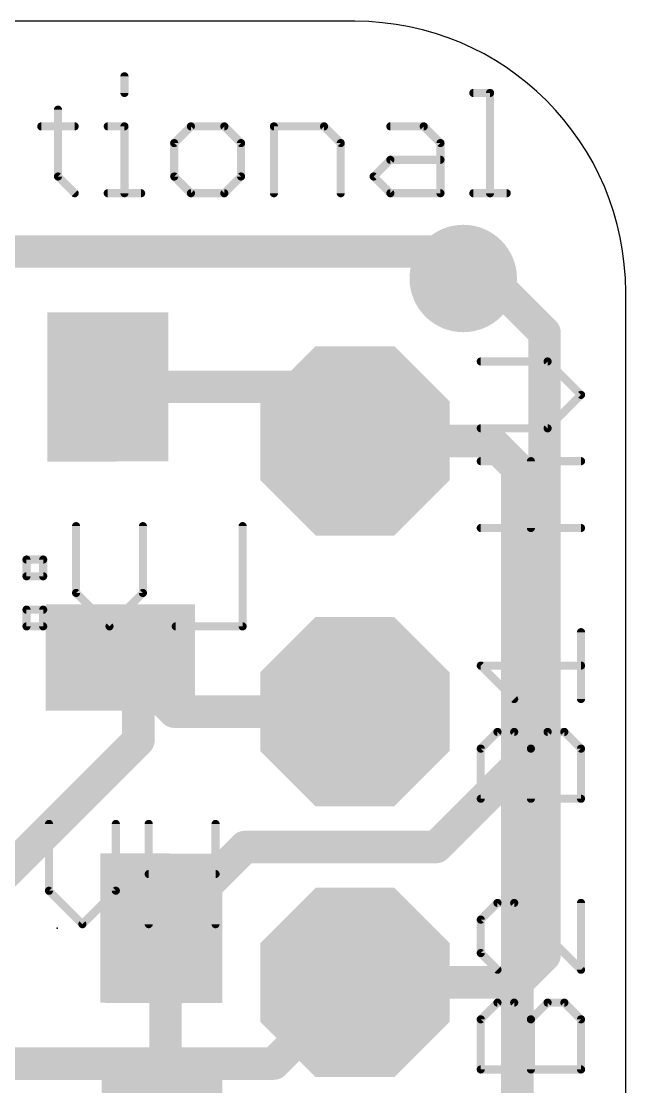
# Model space of a CAD drawing. Extents: x 0 to 15.2, y 0 to 20.4.
# Drawn here: x 9.57 to 15.24, y 10.45 to 20.45 of the extents above; entities that cross this region are included whole.
import ezdxf

# ---------------------------------------------------------------- set-up
doc = ezdxf.new("R2010")
doc.units = 0
for name, color, linetype in [('1', 12, 'CONTINUOUS'), ('16', 132, 'CONTINUOUS'), ('17', 110, 'CONTINUOUS'), ('18', 110, 'CONTINUOUS'), ('20', 53, 'CONTINUOUS'), ('21', 53, 'CONTINUOUS'), ('22', 253, 'CONTINUOUS'), ('23', 53, 'CONTINUOUS')]:
    doc.layers.add(name, color=color, linetype=linetype)

# ---------------------------------------------------------------- blocks, each defined once
blk = doc.blocks.new('OCTAGONP')
at = {"const_width": 0.5}
blk.add_lwpolyline([(-0.25, -0.1036), (-0.25, 0.1036), (-0.1036, 0.25), (0.1036, 0.25), (0.25, 0.1036), (0.25, -0.1036), (0.1036, -0.25), (-0.1036, -0.25), (-0.25, -0.1036), (-0.25, 0.1036)], dxfattribs=at)
blk = doc.blocks.new('RECT')
blk.add_solid([(-0.5, -0.5), (0.5, -0.5), (-0.5, 0.5), (0.5, 0.5)])
blk = doc.blocks.new('ROUNDV')
at = {"const_width": 0.5}
blk.add_lwpolyline([(0, -0.25, 1), (0, 0.25, 1), (0, -0.25)], format="xyb", dxfattribs=at)

msp = doc.modelspace()

# ---------------------------------------------------------------- linework, layer by layer
at = {"layer": '1', "const_width": 0.3048}
for points in [[(13.462, 18.288), (8.382, 18.288)], [(13.716, 18.034), (13.462, 18.288)], [(12.192, 17.018), (10.398, 17.018)], [(12.7, 16.51), (12.192, 17.018)], [(13.97, 16.51), (12.7, 16.51)], [(14.224, 16.256), (13.97, 16.51)], [(14.224, 13.462), (14.224, 16.256)], [(10.498, 14.478), (10.16, 14.478)], [(10.498, 14.478), (11.006, 13.97)], [(10.668, 14.478), (10.498, 14.478)], [(10.668, 13.7), (10.668, 14.478)], [(11.006, 13.97), (12.7, 13.97)], [(8.906, 11.938), (10.668, 13.7)], [(14.224, 13.462), (13.462, 12.7)], [(14.224, 5.588), (14.224, 13.462)], [(11.668, 12.7), (10.906, 11.938)], [(13.462, 12.7), (11.668, 12.7)], [(10.906, 11.938), (10.922, 11.938)], [(10.922, 11.938), (10.922, 9.922)]]:
    msp.add_lwpolyline(points, dxfattribs=at)
at = {"layer": '1', "const_width": 0.1524}
for points in [[(13.5159, 18.3419, 1), (13.4081, 18.2341)], [(13.462, 18.2118, 1), (13.462, 18.3642)], [(13.6621, 17.9801, 1), (13.7699, 18.0879)], [(10.398, 17.0942, 1), (10.398, 16.9418)], [(12.2459, 17.0719, 1), (12.1381, 16.9641)], [(12.192, 16.9418, 1), (12.192, 17.0942)], [(12.7, 16.5862, 1), (12.7, 16.4338)], [(12.6461, 16.4561, 1), (12.7539, 16.5639)], [(14.0239, 16.5639, 1), (13.9161, 16.4561)], [(13.97, 16.4338, 1), (13.97, 16.5862)], [(14.3002, 16.256, 1), (14.1478, 16.256)], [(14.1701, 16.2021, 1), (14.2779, 16.3099)], [(10.16, 14.5542, 1), (10.16, 14.4018)], [(10.5519, 14.5319, 1), (10.4441, 14.4241)], [(10.498, 14.5542, 1), (10.498, 14.4018)], [(10.498, 14.4018, 1), (10.498, 14.5542)], [(10.7442, 14.478, 1), (10.5918, 14.478)], [(10.668, 14.4018, 1), (10.668, 14.5542)], [(11.006, 14.0462, 1), (11.006, 13.8938)], [(10.9521, 13.9161, 1), (11.0599, 14.0239)], [(12.7, 13.8938, 1), (12.7, 14.0462)], [(10.7219, 13.6461, 1), (10.6141, 13.7539)], [(10.5918, 13.7, 1), (10.7442, 13.7)], [(14.3002, 13.462, 1), (14.1478, 13.462)], [(14.2779, 13.4081, 1), (14.1701, 13.5159)], [(14.1478, 13.462, 1), (14.3002, 13.462)], [(11.668, 12.7762, 1), (11.668, 12.6238)], [(11.7219, 12.6461, 1), (11.6141, 12.7539)], [(13.4081, 12.7539, 1), (13.5159, 12.6461)], [(13.462, 12.6238, 1), (13.462, 12.7762)], [(10.906, 12.0142, 1), (10.906, 11.8618)], [(10.8521, 11.9919, 1), (10.9599, 11.8841)], [(10.9982, 11.938, 1), (10.8458, 11.938)], [(10.922, 11.8618, 1), (10.922, 12.0142)]]:
    msp.add_lwpolyline(points, format="xyb", dxfattribs=at)
at = {"layer": '16', "const_width": 0.3048}
for points in [[(13.97, 18.034), (13.716, 18.034)], [(14.478, 17.526), (13.97, 18.034)], [(14.478, 11.684), (14.478, 17.526)], [(14.224, 11.43), (14.478, 11.684)], [(11.938, 10.668), (12.7, 11.43)], [(12.7, 11.43), (14.224, 11.43)], [(7.62, 10.668), (11.938, 10.668)]]:
    msp.add_lwpolyline(points, dxfattribs=at)
at = {"layer": '16', "const_width": 0.1524}
for points in [[(13.716, 18.1102, 1), (13.716, 17.9578)], [(14.0239, 18.0879, 1), (13.9161, 17.9801)], [(13.97, 17.9578, 1), (13.97, 18.1102)], [(14.5542, 17.526, 1), (14.4018, 17.526)], [(14.4241, 17.4721, 1), (14.5319, 17.5799)], [(14.5319, 11.6301, 1), (14.4241, 11.7379)], [(14.4018, 11.684, 1), (14.5542, 11.684)], [(12.7, 11.5062, 1), (12.7, 11.3538)], [(12.7539, 11.3761, 1), (12.6461, 11.4839)], [(14.1701, 11.4839, 1), (14.2779, 11.3761)], [(14.224, 11.3538, 1), (14.224, 11.5062)], [(11.8841, 10.7219, 1), (11.9919, 10.6141)], [(11.938, 10.5918, 1), (11.938, 10.7442)]]:
    msp.add_lwpolyline(points, format="xyb", dxfattribs=at)
at = {"layer": '20'}
for p, q in [((12.7, 20.447), (2.54, 20.447)), ((15.24, 2.54), (15.24, 17.907))]:
    msp.add_line(p, q, dxfattribs=at)
msp.add_arc((12.7, 17.907), 2.54, 0, 90, dxfattribs=at)
at = {"layer": '21', "const_width": 0.0762}
for points in [[(10.5371, 19.9315), (10.5371, 19.7747)], [(13.8106, 19.7747), (13.9674, 19.7747)], [(13.9674, 19.7747), (13.9674, 18.8341)], [(9.9135, 19.6179), (9.9135, 18.9909)], [(9.7567, 19.4612), (10.0702, 19.4612)], [(10.3804, 19.4612), (10.5371, 19.4612)], [(10.5371, 19.4612), (10.5371, 18.8341)], [(11.1608, 19.4612), (11.004, 19.3044)], [(11.4743, 19.4612), (11.1608, 19.4612)], [(11.6311, 19.3044), (11.4743, 19.4612)], [(11.9396, 18.8341), (11.9396, 19.4612)], [(11.9396, 19.4612), (12.4099, 19.4612)], [(12.4099, 19.4612), (12.5666, 19.3044)], [(13.0318, 19.4612), (13.3454, 19.4612)], [(13.3454, 19.4612), (13.5021, 19.3044)], [(11.004, 19.3044), (11.004, 18.9909)], [(11.6311, 18.9909), (11.6311, 19.3044)], [(12.5666, 19.3044), (12.5666, 18.8341)], [(13.5021, 19.3044), (13.5021, 18.8341)], [(12.8751, 18.9909), (13.0318, 19.1476)], [(13.0318, 19.1476), (13.5021, 19.1476)], [(9.9135, 18.9909), (10.0702, 18.8341)], [(11.004, 18.9909), (11.1608, 18.8341)], [(11.4743, 18.8341), (11.6311, 18.9909)], [(13.0318, 18.8341), (12.8751, 18.9909)], [(10.3804, 18.8341), (10.6939, 18.8341)], [(11.1608, 18.8341), (11.4743, 18.8341)], [(13.5021, 18.8341), (13.0318, 18.8341)], [(13.8106, 18.8341), (14.1241, 18.8341)], [(14.5074, 17.2556), (13.8803, 17.2556)], [(14.8209, 16.9421), (14.5074, 17.2556)], [(14.5074, 16.6286), (14.8209, 16.9421)], [(13.8803, 16.6286), (14.5074, 16.6286)], [(13.8803, 16.3201), (14.8209, 16.3201)], [(14.3506, 15.6931), (14.3506, 16.3201)], [(14.8209, 15.6931), (13.8803, 15.6931)], [(14.8209, 14.0886), (14.8209, 14.7157)], [(14.1938, 14.0886), (13.8803, 14.4021)], [(13.8803, 14.4021), (14.8209, 14.4021)], [(13.8803, 13.6234), (14.0371, 13.7801)], [(14.0371, 13.7801), (14.1938, 13.7801)], [(14.1938, 13.7801), (14.3506, 13.6234)], [(14.3506, 13.6234), (14.5074, 13.7801)], [(14.5074, 13.7801), (14.6641, 13.7801)], [(14.6641, 13.7801), (14.8209, 13.6234)], [(13.8803, 13.1531), (13.8803, 13.6234)], [(14.3506, 13.1531), (14.3506, 13.6234)], [(14.8209, 13.6234), (14.8209, 13.1531)], [(14.8209, 13.1531), (13.8803, 13.1531)], [(14.0371, 12.1757), (13.8803, 12.0189)], [(14.1938, 12.1757), (14.0371, 12.1757)], [(14.8209, 11.5486), (14.1938, 12.1757)], [(14.8209, 12.1757), (14.8209, 11.5486)], [(13.8803, 12.0189), (13.8803, 11.7053)], [(13.8803, 11.7053), (14.0371, 11.5486)], [(13.8803, 11.0834), (14.0371, 11.2401)], [(14.0371, 11.2401), (14.1938, 11.2401)], [(14.1938, 11.2401), (14.3506, 11.0834)], [(14.3506, 11.0834), (14.5074, 11.2401)], [(14.5074, 11.2401), (14.6641, 11.2401)], [(14.6641, 11.2401), (14.8209, 11.0834)], [(13.8803, 10.6131), (13.8803, 11.0834)], [(14.3506, 10.6131), (14.3506, 11.0834)], [(14.8209, 11.0834), (14.8209, 10.6131)], [(14.8209, 10.6131), (13.8803, 10.6131)]]:
    msp.add_lwpolyline(points, dxfattribs=at)
at = {"layer": '21', "const_width": 0.0381}
for points in [[(10.5562, 19.9315, 1), (10.5181, 19.9315)], [(10.5181, 19.7747, 1), (10.5562, 19.7747)], [(13.8106, 19.7938, 1), (13.8106, 19.7557)], [(13.9864, 19.7747, 1), (13.9483, 19.7747)], [(13.9674, 19.7557, 1), (13.9674, 19.7938)], [(9.9325, 19.6179, 1), (9.8944, 19.6179)], [(9.7567, 19.4802, 1), (9.7567, 19.4421)], [(10.0702, 19.4421, 1), (10.0702, 19.4802)], [(10.3804, 19.4802, 1), (10.3804, 19.4421)], [(10.5562, 19.4612, 1), (10.5181, 19.4612)], [(10.5371, 19.4421, 1), (10.5371, 19.4802)], [(11.1608, 19.4802, 1), (11.1608, 19.4421)], [(11.1743, 19.4477, 1), (11.1473, 19.4746)], [(11.4878, 19.4746, 1), (11.4609, 19.4477)], [(11.4743, 19.4421, 1), (11.4743, 19.4802)], [(11.9586, 19.4612, 1), (11.9205, 19.4612)], [(11.9396, 19.4802, 1), (11.9396, 19.4421)], [(12.4233, 19.4746, 1), (12.3964, 19.4477)], [(12.4099, 19.4421, 1), (12.4099, 19.4802)], [(13.0318, 19.4802, 1), (13.0318, 19.4421)], [(13.3588, 19.4746, 1), (13.3319, 19.4477)], [(13.3454, 19.4421, 1), (13.3454, 19.4802)], [(11.0231, 19.3044, 1), (10.985, 19.3044)], [(10.9906, 19.3179, 1), (11.0175, 19.2909)], [(11.6502, 19.3044, 1), (11.6121, 19.3044)], [(11.6176, 19.2909, 1), (11.6446, 19.3179)], [(12.5857, 19.3044, 1), (12.5476, 19.3044)], [(12.5532, 19.2909, 1), (12.5801, 19.3179)], [(13.5212, 19.3044, 1), (13.4831, 19.3044)], [(13.4887, 19.2909, 1), (13.5156, 19.3179)], [(13.0318, 19.1667, 1), (13.0318, 19.1286)], [(13.0453, 19.1342, 1), (13.0184, 19.1611)], [(13.5021, 19.1286, 1), (13.5021, 19.1667)], [(9.8944, 18.9909, 1), (9.9325, 18.9909)], [(9.9269, 19.0043, 1), (9.9, 18.9774)], [(10.985, 18.9909, 1), (11.0231, 18.9909)], [(11.0175, 19.0043, 1), (10.9906, 18.9774)], [(11.6121, 18.9909, 1), (11.6502, 18.9909)], [(11.6446, 18.9774, 1), (11.6176, 19.0043)], [(12.8885, 19.0043, 1), (12.8616, 18.9774)], [(12.8616, 19.0043, 1), (12.8885, 18.9774)], [(10.0567, 18.8206, 1), (10.0837, 18.8476)], [(10.3804, 18.8531, 1), (10.3804, 18.815)], [(10.5181, 18.8341, 1), (10.5562, 18.8341)], [(10.6939, 18.815, 1), (10.6939, 18.8531)], [(11.1608, 18.8531, 1), (11.1608, 18.815)], [(11.1473, 18.8206, 1), (11.1743, 18.8476)], [(11.4609, 18.8476, 1), (11.4878, 18.8206)], [(11.4743, 18.815, 1), (11.4743, 18.8531)], [(11.9205, 18.8341, 1), (11.9586, 18.8341)], [(12.5476, 18.8341, 1), (12.5857, 18.8341)], [(13.0318, 18.8531, 1), (13.0318, 18.815)], [(13.0184, 18.8206, 1), (13.0453, 18.8476)], [(13.4831, 18.8341, 1), (13.5212, 18.8341)], [(13.5021, 18.815, 1), (13.5021, 18.8531)], [(13.8106, 18.8531, 1), (13.8106, 18.815)], [(13.9483, 18.8341, 1), (13.9864, 18.8341)], [(14.1241, 18.815, 1), (14.1241, 18.8531)], [(13.8803, 17.2747, 1), (13.8803, 17.2366)], [(14.5208, 17.2691, 1), (14.4939, 17.2422)], [(14.5074, 17.2366, 1), (14.5074, 17.2747)], [(14.8344, 16.9286, 1), (14.8074, 16.9556)], [(14.8074, 16.9286, 1), (14.8344, 16.9556)], [(13.8803, 16.6476, 1), (13.8803, 16.6095)], [(14.4939, 16.6421, 1), (14.5208, 16.6151)], [(14.5074, 16.6095, 1), (14.5074, 16.6476)], [(13.8803, 16.3392, 1), (13.8803, 16.3011)], [(14.3697, 16.3201, 1), (14.3316, 16.3201)], [(14.8209, 16.3011, 1), (14.8209, 16.3392)], [(13.8803, 15.7121, 1), (13.8803, 15.674)], [(14.3316, 15.6931, 1), (14.3697, 15.6931)], [(14.8209, 15.674, 1), (14.8209, 15.7121)], [(14.8399, 14.7157, 1), (14.8018, 14.7157)], [(13.8803, 14.4212, 1), (13.8803, 14.3831)], [(13.8938, 14.4156, 1), (13.8668, 14.3886)], [(14.8209, 14.3831, 1), (14.8209, 14.4212)], [(14.1804, 14.0751, 1), (14.2073, 14.1021)], [(14.8018, 14.0886, 1), (14.8399, 14.0886)], [(14.0371, 13.7992, 1), (14.0371, 13.7611)], [(14.0505, 13.7667, 1), (14.0236, 13.7936)], [(14.2073, 13.7936, 1), (14.1804, 13.7667)], [(14.1938, 13.7611, 1), (14.1938, 13.7992)], [(14.5074, 13.7992, 1), (14.5074, 13.7611)], [(14.5208, 13.7667, 1), (14.4939, 13.7936)], [(14.6776, 13.7936, 1), (14.6507, 13.7667)], [(14.6641, 13.7611, 1), (14.6641, 13.7992)], [(13.8993, 13.6234, 1), (13.8612, 13.6234)], [(13.8668, 13.6368, 1), (13.8938, 13.6099)], [(14.3697, 13.6234, 1), (14.3316, 13.6234)], [(14.3371, 13.6368, 1), (14.3641, 13.6099)], [(14.3371, 13.6099, 1), (14.3641, 13.6368)], [(14.8399, 13.6234, 1), (14.8018, 13.6234)], [(14.8074, 13.6099, 1), (14.8344, 13.6368)], [(13.8803, 13.1721, 1), (13.8803, 13.134)], [(13.8612, 13.1531, 1), (13.8993, 13.1531)], [(14.3316, 13.1531, 1), (14.3697, 13.1531)], [(14.8018, 13.1531, 1), (14.8399, 13.1531)], [(14.8209, 13.134, 1), (14.8209, 13.1721)], [(14.0371, 12.1947, 1), (14.0371, 12.1566)], [(14.0505, 12.1622, 1), (14.0236, 12.1891)], [(14.2073, 12.1891, 1), (14.1804, 12.1622)], [(14.1938, 12.1566, 1), (14.1938, 12.1947)], [(14.8399, 12.1757, 1), (14.8018, 12.1757)], [(13.8993, 12.0189, 1), (13.8612, 12.0189)], [(13.8668, 12.0324, 1), (13.8938, 12.0054)], [(13.8938, 11.7188, 1), (13.8668, 11.6919)], [(13.8612, 11.7053, 1), (13.8993, 11.7053)], [(14.0236, 11.5351, 1), (14.0505, 11.5621)], [(14.8018, 11.5486, 1), (14.8399, 11.5486)], [(14.8074, 11.5351, 1), (14.8344, 11.5621)], [(14.0371, 11.2592, 1), (14.0371, 11.2211)], [(14.0505, 11.2267, 1), (14.0236, 11.2536)], [(14.2073, 11.2536, 1), (14.1804, 11.2267)], [(14.1938, 11.2211, 1), (14.1938, 11.2592)], [(14.5074, 11.2592, 1), (14.5074, 11.2211)], [(14.5208, 11.2267, 1), (14.4939, 11.2536)], [(14.6776, 11.2536, 1), (14.6507, 11.2267)], [(14.6641, 11.2211, 1), (14.6641, 11.2592)], [(13.8993, 11.0834, 1), (13.8612, 11.0834)], [(13.8668, 11.0968, 1), (13.8938, 11.0699)], [(14.3697, 11.0834, 1), (14.3316, 11.0834)], [(14.3371, 11.0968, 1), (14.3641, 11.0699)], [(14.3371, 11.0699, 1), (14.3641, 11.0968)], [(14.8399, 11.0834, 1), (14.8018, 11.0834)], [(14.8074, 11.0699, 1), (14.8344, 11.0968)], [(13.8803, 10.6321, 1), (13.8803, 10.594)], [(13.8612, 10.6131, 1), (13.8993, 10.6131)], [(14.3316, 10.6131, 1), (14.3697, 10.6131)], [(14.8018, 10.6131, 1), (14.8399, 10.6131)], [(14.8209, 10.594, 1), (14.8209, 10.6321)]]:
    msp.add_lwpolyline(points, format="xyb", dxfattribs=at)
at = {"layer": '22', "const_width": 0.0762}
for points in [[(10.0833, 15.0836), (10.0833, 15.7107)], [(10.7104, 15.7107), (10.7104, 15.0836)], [(11.6459, 15.7107), (11.6459, 14.7701)], [(9.7749, 15.3972), (9.6181, 15.3972)], [(9.6181, 15.3972), (9.6181, 15.2404)], [(9.7749, 15.2404), (9.7749, 15.3972)], [(9.6181, 15.2404), (9.7749, 15.2404)], [(10.3968, 14.7701), (10.0833, 15.0836)], [(10.7104, 15.0836), (10.3968, 14.7701)], [(9.7749, 14.9269), (9.6181, 14.9269)], [(9.6181, 14.9269), (9.6181, 14.7701)], [(9.7749, 14.7701), (9.7749, 14.9269)], [(9.6181, 14.7701), (9.7749, 14.7701)], [(11.6459, 14.7701), (11.0188, 14.7701)], [(9.8293, 12.2896), (9.8293, 12.9167)], [(10.4564, 12.9167), (10.4564, 12.2896)], [(10.7648, 12.9167), (10.7648, 11.9761)], [(11.3919, 11.9761), (11.3919, 12.9167)], [(11.3919, 12.4464), (10.7648, 12.4464)], [(10.1428, 11.9761), (9.8293, 12.2896)], [(10.4564, 12.2896), (10.1428, 11.9761)]]:
    msp.add_lwpolyline(points, dxfattribs=at)
at = {"layer": '22', "const_width": 0.0381}
for points in [[(10.1024, 15.7107, 1), (10.0643, 15.7107)], [(10.7294, 15.7107, 1), (10.6913, 15.7107)], [(11.665, 15.7107, 1), (11.6269, 15.7107)], [(9.6371, 15.3972, 1), (9.599, 15.3972)], [(9.6181, 15.4162, 1), (9.6181, 15.3781)], [(9.7939, 15.3972, 1), (9.7558, 15.3972)], [(9.7749, 15.3781, 1), (9.7749, 15.4162)], [(9.6181, 15.2595, 1), (9.6181, 15.2214)], [(9.599, 15.2404, 1), (9.6371, 15.2404)], [(9.7558, 15.2404, 1), (9.7939, 15.2404)], [(9.7749, 15.2214, 1), (9.7749, 15.2595)], [(10.0968, 15.0971, 1), (10.0698, 15.0702)], [(10.0643, 15.0836, 1), (10.1024, 15.0836)], [(10.6913, 15.0836, 1), (10.7294, 15.0836)], [(10.7239, 15.0702, 1), (10.6969, 15.0971)], [(9.6371, 14.9269, 1), (9.599, 14.9269)], [(9.6181, 14.9459, 1), (9.6181, 14.9078)], [(9.7939, 14.9269, 1), (9.7558, 14.9269)], [(9.7749, 14.9078, 1), (9.7749, 14.9459)], [(9.6181, 14.7892, 1), (9.6181, 14.7511)], [(9.7749, 14.7511, 1), (9.7749, 14.7892)], [(10.3834, 14.7836, 1), (10.4103, 14.7566)], [(10.3834, 14.7566, 1), (10.4103, 14.7836)], [(11.0188, 14.7892, 1), (11.0188, 14.7511)], [(11.6459, 14.7511, 1), (11.6459, 14.7892)], [(9.599, 14.7701, 1), (9.6371, 14.7701)], [(9.7558, 14.7701, 1), (9.7939, 14.7701)], [(11.6269, 14.7701, 1), (11.665, 14.7701)], [(9.8484, 12.9167, 1), (9.8103, 12.9167)], [(10.4754, 12.9167, 1), (10.4373, 12.9167)], [(10.7839, 12.9167, 1), (10.7458, 12.9167)], [(11.4109, 12.9167, 1), (11.3728, 12.9167)], [(10.7648, 12.4655, 1), (10.7648, 12.4274)], [(11.3919, 12.4274, 1), (11.3919, 12.4655)], [(9.8428, 12.3031, 1), (9.8158, 12.2762)], [(9.8103, 12.2896, 1), (9.8484, 12.2896)], [(10.4373, 12.2896, 1), (10.4754, 12.2896)], [(10.4699, 12.2762, 1), (10.4429, 12.3031)], [(10.1294, 11.9896, 1), (10.1563, 11.9626)], [(10.1294, 11.9626, 1), (10.1563, 11.9896)], [(10.7458, 11.9761, 1), (10.7839, 11.9761)], [(11.3728, 11.9761, 1), (11.4109, 11.9761)]]:
    msp.add_lwpolyline(points, format="xyb", dxfattribs=at)
at = {"layer": '23'}
msp.add_point((9.906, 11.938), dxfattribs=at)

# ---------------------------------------------------------------- block references
at = {"layer": '1', "xscale": 1.1, "yscale": 1.4, "rotation": 180}
for p in [(10.398, 17.018), (10.906, 9.906)]:
    msp.add_blockref('RECT', p, dxfattribs=at)
at = {"layer": '1', "yscale": 1.4, "rotation": 270}
msp.add_blockref('RECT', (10.498, 14.478), dxfattribs=at)
at = {"layer": '1', "xscale": 1.1, "yscale": 1.4}
msp.add_blockref('RECT', (10.906, 11.938), dxfattribs=at)
at = {"layer": '17', "xscale": 1.778, "yscale": 1.778, "rotation": 180}
for p in [(12.7, 16.51), (12.7, 16.51), (12.7, 13.97), (12.7, 13.97), (12.7, 11.43), (12.7, 11.43)]:
    msp.add_blockref('OCTAGONP', p, dxfattribs=at)
at = {"layer": '18', "xscale": 1.008, "yscale": 1.008}
msp.add_blockref('ROUNDV', (13.716, 18.034), dxfattribs=at)
msp.add_blockref('ROUNDV', (13.716, 18.034), dxfattribs=at)
at = {"layer": '21', "xscale": 0.65, "yscale": 1.4, "rotation": 180}
for p in [(10.1398, 17.0165), (10.6478, 9.9045)]:
    msp.add_blockref('RECT', p, dxfattribs=at)
at = {"layer": '21', "xscale": 0.65, "yscale": 1.4}
msp.add_blockref('RECT', (10.6374, 11.9395), dxfattribs=at)

doc.saveas('drawing.dxf')
